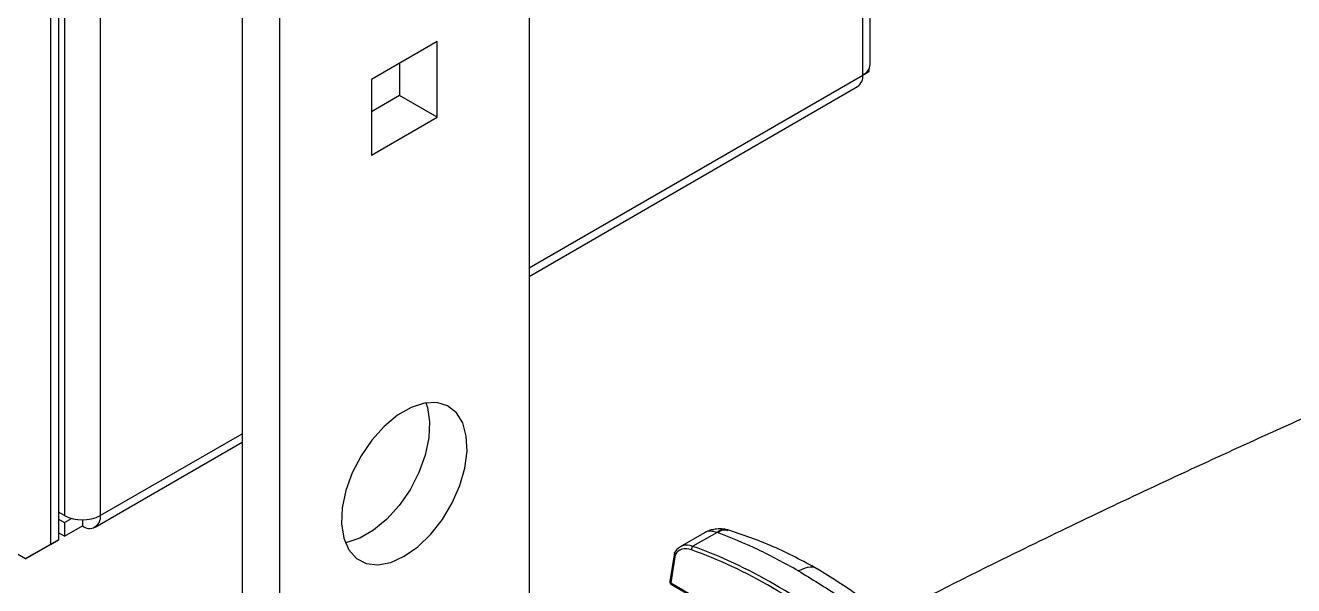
# Model space of a CAD drawing. Extents: x 17.1 to 113.1, y 3.8 to 84.5.
# Drawn here: x 78.442 to 82.935, y 70.467 to 72.45 of the extents above; entities that cross this region are included whole.
import ezdxf

# ---------------------------------------------------------------- set-up
doc = ezdxf.new("R2010")
doc.units = 0
doc.header["$MEASUREMENT"] = 0
doc.layers.add('OBJECT', color=7, linetype='CONTINUOUS')

msp = doc.modelspace()

# ---------------------------------------------------------------- linework, layer by layer
at = {"layer": 'OBJECT'}
for p, q in [((78.5307, 75.9408), (78.5307, 70.6128)), ((78.559, 75.9571), (78.559, 70.6292)), ((78.5802, 75.8958), (78.5802, 70.7149)), ((78.7075, 75.8958), (78.7075, 70.7149)), ((79.2095, 75.0833), (79.2095, 69.3243)), ((81.4086, 72.2742), (81.4086, 75.0386)), ((79.3425, 75.0066), (79.3425, 69.401)), ((81.435, 72.311), (81.435, 75.0234)), ((80.2264, 74.3985), (80.2264, 69.8512)), ((79.9004, 72.3924), (79.6685, 72.2585)), ((79.9004, 72.1246), (79.9004, 72.3924)), ((79.7674, 72.3156), (79.7674, 72.2013)), ((79.6685, 72.2585), (79.6685, 71.9907)), ((80.2264, 71.5917), (81.4086, 72.2742)), ((81.4086, 72.2742), (81.4299, 72.2865)), ((81.4299, 72.2865), (81.4086, 72.2742)), ((81.4299, 72.2936), (81.4299, 72.2865)), ((80.2264, 71.5613), (81.39, 72.233)), ((79.7674, 72.2013), (79.6685, 72.1442)), ((79.9004, 72.1246), (79.7674, 72.2013)), ((79.6685, 71.9907), (79.9004, 72.1246)), ((78.4423, 70.5618), (77.6379, 71.0261)), ((78.7075, 70.7149), (79.2095, 71.0047)), ((78.6889, 70.6737), (79.2095, 70.9743)), ((78.5802, 70.7149), (78.559, 70.7271)), ((78.559, 70.7026), (78.5802, 70.6904)), ((78.5802, 70.6904), (78.6051, 70.7047)), ((78.5802, 70.6904), (78.5802, 70.6414)), ((78.5802, 70.6414), (78.6439, 70.6781)), ((78.6439, 70.6997), (78.6439, 70.6781)), ((78.5802, 70.6414), (78.559, 70.6536)), ((80.848, 70.6541), (80.7613, 70.604)), ((80.8924, 70.6552), (80.8071, 70.606)), ((80.8941, 70.6546), (80.8924, 70.6552)), ((80.9291, 70.6643), (80.9204, 70.6662)), ((78.4423, 70.5618), (78.5307, 70.6128)), ((78.559, 70.6292), (78.4706, 70.5781)), ((78.5307, 70.6128), (78.559, 70.6292)), ((78.4706, 70.5781), (78.4423, 70.5618)), ((80.7411, 70.5826), (80.7255, 70.4814)), ((80.7438, 70.5764), (80.7283, 70.4762)), ((80.7437, 70.5862), (80.7439, 70.5864)), ((80.7283, 70.4762), (80.8202, 70.4231)), ((80.7303, 70.4712), (80.8223, 70.4181))]:
    msp.add_line(p, q, dxfattribs=at)
at = {"layer": 'OBJECT', "flags": 128}
for points in [[(79.7844, 70.5707), (79.8323, 70.6043), (79.8779, 70.6485), (79.9192, 70.701), (79.9542, 70.7594), (79.9812, 70.821), (79.999, 70.883), (80.0068, 70.9424), (80.0042, 70.9964), (79.9913, 71.0426), (79.9688, 71.0787), (79.9376, 71.1031), (79.8993, 71.1146), (79.8555, 71.1127), (79.8085, 71.0975), (79.7603, 71.0697), (79.7133, 71.0306), (79.6696, 70.982), (79.6312, 70.9262), (79.6001, 70.8658), (79.5775, 70.8037), (79.5646, 70.7426), (79.562, 70.6856), (79.5698, 70.6352), (79.5876, 70.5938), (79.6147, 70.5634), (79.6496, 70.5453), (79.6909, 70.5405), (79.7365, 70.5491), (79.7844, 70.5707)], [(79.8607, 71.1136), (79.8661, 71.0974), (79.8739, 71.047), (79.8713, 70.9899), (79.8584, 70.9289), (79.8358, 70.8667), (79.8047, 70.8063), (79.7663, 70.7505), (79.7226, 70.702), (79.6756, 70.6628), (79.6274, 70.635), (79.5804, 70.6198), (79.5752, 70.6189)]]:
    msp.add_lwpolyline(points, dxfattribs=at)
at = {"layer": 'OBJECT'}
for centre, radius, start, end in [((81.39, 72.3155), 0.0453, 294.3737, 354.3063), ((81.3648, 72.2693), 0.0442, 304.859, 6.4536), ((78.6439, 70.8377), 0.1383, 242.6096, 297.3904), ((78.6687, 70.7086), 0.0393, 230.7967, 9.2142), ((80.8148, 70.5949), 0.0135, 124.4811, 185.5637), ((80.7353, 70.4799), 0.01, 171.1981, 240.0027), ((80.7311, 70.4811), 0.00568, 177.3294, 239.8526), ((80.7332, 70.4753), 0.00502, 169.6391, 235.0598)]:
    msp.add_arc(centre, radius, start, end, dxfattribs=at)
for centre, major_axis, ratio, start_param, end_param in [((80.8114, 70.4948), (-0.0504, 0.0979), 0.60697, 5.708938, 6.630472), ((80.8184, 70.4984), (-0.0554, 0.1065), 0.604579, 5.706264, 6.642885), ((81.0054, 68.5819), (-1.0257, 1.9932), 0.60697, 5.34543, 5.708938), ((81.0125, 68.5855), (-1.0308, 2.0018), 0.606843, 5.345286, 5.708794)]:
    msp.add_ellipse(centre, major_axis=major_axis, ratio=ratio, start_param=start_param, end_param=end_param, dxfattribs=at)
for points, knots in [([(84.2711, 71.6112), (84.0848, 71.5357), (83.697, 71.3786), (83.1122, 71.1253), (82.5159, 70.8543), (81.9741, 70.5969), (81.6334, 70.4249), (81.4881, 70.3515)], [0, 0, 0, 0, 0.197773, 0.411812, 0.626085, 0.840554, 1, 1, 1, 1]), ([(81.6433, 69.2205), (81.9815, 69.4131), (82.6666, 69.8035), (83.6444, 70.3208), (84.283, 70.6319), (84.5751, 70.7742)], [0, 0, 0, 0, 0.3459234, 0.700907, 1, 1, 1, 1]), ([(84.5751, 70.753), (84.4677, 70.7013), (84.1787, 70.5623), (83.7179, 70.3299), (83.1916, 70.0568), (82.6729, 69.7782), (82.154, 69.4912), (81.8081, 69.2922), (81.6362, 69.1933)], [0, 0, 0, 0, 0.1097841, 0.295318, 0.4705658, 0.646969, 0.824528, 1, 1, 1, 1]), ([(80.92, 70.6663), (80.912, 70.6671), (80.8972, 70.6685), (80.877, 70.6655), (80.8603, 70.6604), (80.8518, 70.656), (80.8478, 70.6539)], [0, 0, 0, 0, 0.316117, 0.581372, 0.802845, 1, 1, 1, 1]), ([(80.8924, 70.6552), (80.8849, 70.6571), (80.87, 70.6609), (80.8549, 70.659), (80.8491, 70.6541), (80.8481, 70.6533)], [0, 0, 0, 0, 0.4553405, 0.9106807, 1, 1, 1, 1]), ([(80.8924, 70.6552), (80.8982, 70.6599), (80.9077, 70.6677), (80.9167, 70.6654), (80.9202, 70.6645)], [0, 0, 0, 0, 0.61267, 1, 1, 1, 1]), ([(80.8941, 70.6546), (80.9012, 70.6591), (80.9138, 70.6672), (80.9254, 70.6639), (80.9304, 70.6624)], [0, 0, 0, 0, 0.562752, 1, 1, 1, 1]), ([(81.18, 70.5194), (81.132, 70.5459), (81.0362, 70.5987), (80.9415, 70.636), (80.8941, 70.6546)], [0, 0, 0, 0, 0.5, 1, 1, 1, 1]), ([(81.2477, 70.5261), (81.1963, 70.5539), (81.094, 70.609), (80.9849, 70.6457), (80.9307, 70.6639)], [0, 0, 0, 0, 0.502926, 1, 1, 1, 1]), ([(80.7437, 70.5862), (80.743, 70.5857), (80.7417, 70.5847), (80.7409, 70.5825), (80.7412, 70.58), (80.7423, 70.578), (80.7434, 70.5768), (80.7437, 70.5765), (80.7438, 70.5764)], [0, 0, 0, 0, 0.219279, 0.438508, 0.659239, 0.882987, 0.985831, 1, 1, 1, 1]), ([(81.18, 70.5194), (81.1914, 70.5244), (81.2152, 70.5348), (81.2393, 70.5344), (81.2469, 70.5261), (81.2473, 70.5256)], [0, 0, 0, 0, 0.4654059, 0.9664831, 1, 1, 1, 1]), ([(81.18, 70.5194), (81.2279, 70.4905), (81.3238, 70.4327), (81.4185, 70.3606), (81.4658, 70.3245)], [0, 0, 0, 0, 0.5, 1, 1, 1, 1]), ([(81.5249, 70.3209), (81.4822, 70.3586), (81.3964, 70.4344), (81.2975, 70.4954), (81.2477, 70.5261)], [0, 0, 0, 0, 0.497018, 1, 1, 1, 1])]:
    msp.add_open_spline(points, degree=3, knots=knots, dxfattribs=at)

doc.saveas('drawing.dxf')
